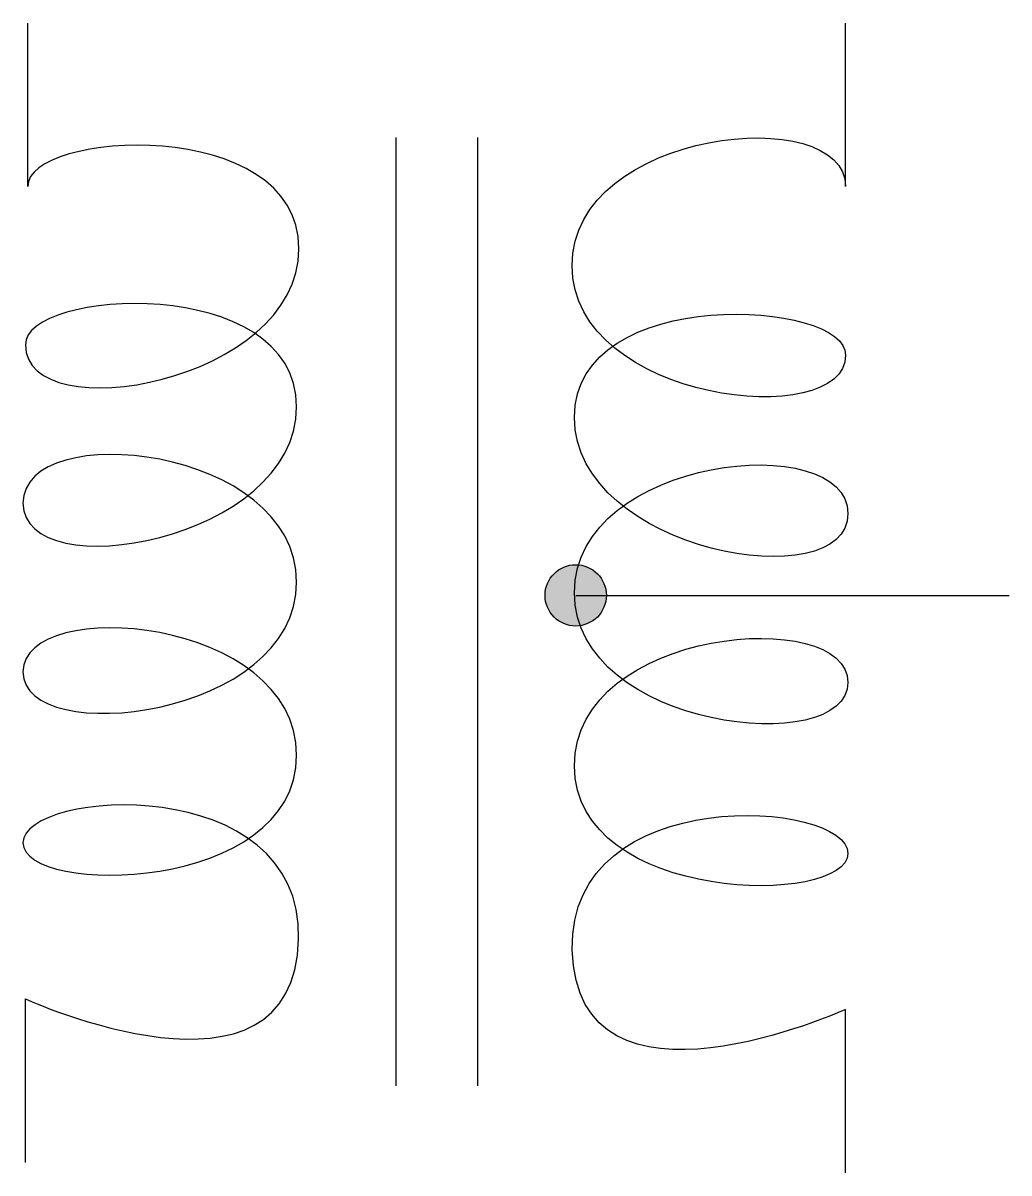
# Model space of a CAD drawing. Header units: millimetres. Extents: x -0.1 to 12, y -14.1 to 0.
import ezdxf

# ---------------------------------------------------------------- set-up
doc = ezdxf.new("R2010")
doc.units = ezdxf.units.MM
doc.layers.add('OBJECT', color=7, linetype='Continuous', true_color=0xffffff)

msp = doc.modelspace()

# ---------------------------------------------------------------- hatches: boundary and pattern name
at = {"layer": 'OBJECT'}
h = msp.add_hatch(color=256, dxfattribs=at)
edge = h.paths.add_edge_path(flags=0)
edge.add_arc((6.7, -7), 0.375, 0, 360)

# ---------------------------------------------------------------- linework, layer by layer
for p, q in [((0, -2), (0, 0)), ((10, -2), (10, 0)), ((4.5, -1.4), (4.5, -13)), ((5.5, -1.4), (5.5, -13)), ((6.7, -7), (12, -7)), ((-0.03, -13.936), (-0.03, -11.936)), ((10, -14.064), (10, -12.064))]:
    msp.add_line(p, q, dxfattribs=at)
msp.add_circle((6.7, -7), 0.375, dxfattribs=at)
for points in [[(6.655, -2.967), (6.655, -1.294), (10, -0.955), (10, -2)], [(3.315, -2.76), (3.315, -1.113), (-0.03, -1.322), (0, -2)], [(-0.03, -3.936), (-0.03, -4.981), (3.315, -4.406), (3.315, -2.76)], [(3.285, -4.695), (3.285, -3.049), (-0.06, -3.258), (-0.03, -3.936)], [(10, -4.064), (10, -5.005), (6.655, -4.639), (6.655, -2.967)], [(6.685, -4.824), (6.685, -3.178), (10.03, -3.387), (10, -4.064)], [(-0.06, -5.871), (-0.06, -6.916), (3.285, -6.342), (3.285, -4.695)], [(3.285, -6.838), (3.285, -5.166), (-0.06, -4.826), (-0.06, -5.871)], [(10.03, -6), (10.03, -7.045), (6.685, -6.47), (6.685, -4.824)], [(6.685, -6.967), (6.685, -5.294), (10.03, -4.955), (10.03, -6)], [(-0.06, -7.936), (-0.06, -8.876), (3.285, -8.51), (3.285, -6.838)], [(3.285, -8.955), (3.285, -7.256), (-0.06, -6.995), (-0.06, -7.936)], [(10.03, -8.064), (10.03, -9.005), (6.685, -8.639), (6.685, -6.967)], [(6.685, -9.084), (6.685, -7.385), (10.03, -7.124), (10.03, -8.064)], [(-0.06, -10.026), (-0.06, -10.679), (3.285, -10.653), (3.285, -8.955)], [(3.311, -11.202), (3.359, -9.138), (-0.06, -9.373), (-0.06, -10.026)], [(10.03, -10.155), (10.03, -10.808), (6.685, -10.782), (6.685, -9.084)], [(6.659, -11.331), (6.611, -9.267), (10.03, -9.502), (10.03, -10.155)], [(-0.03, -11.936), (-0.03, -11.936), (3.259, -13.432), (3.311, -11.202)], [(10, -12.064), (10, -12.064), (6.711, -13.561), (6.659, -11.331)]]:
    msp.add_open_spline(points, degree=3, dxfattribs=at)

doc.saveas('drawing.dxf')
